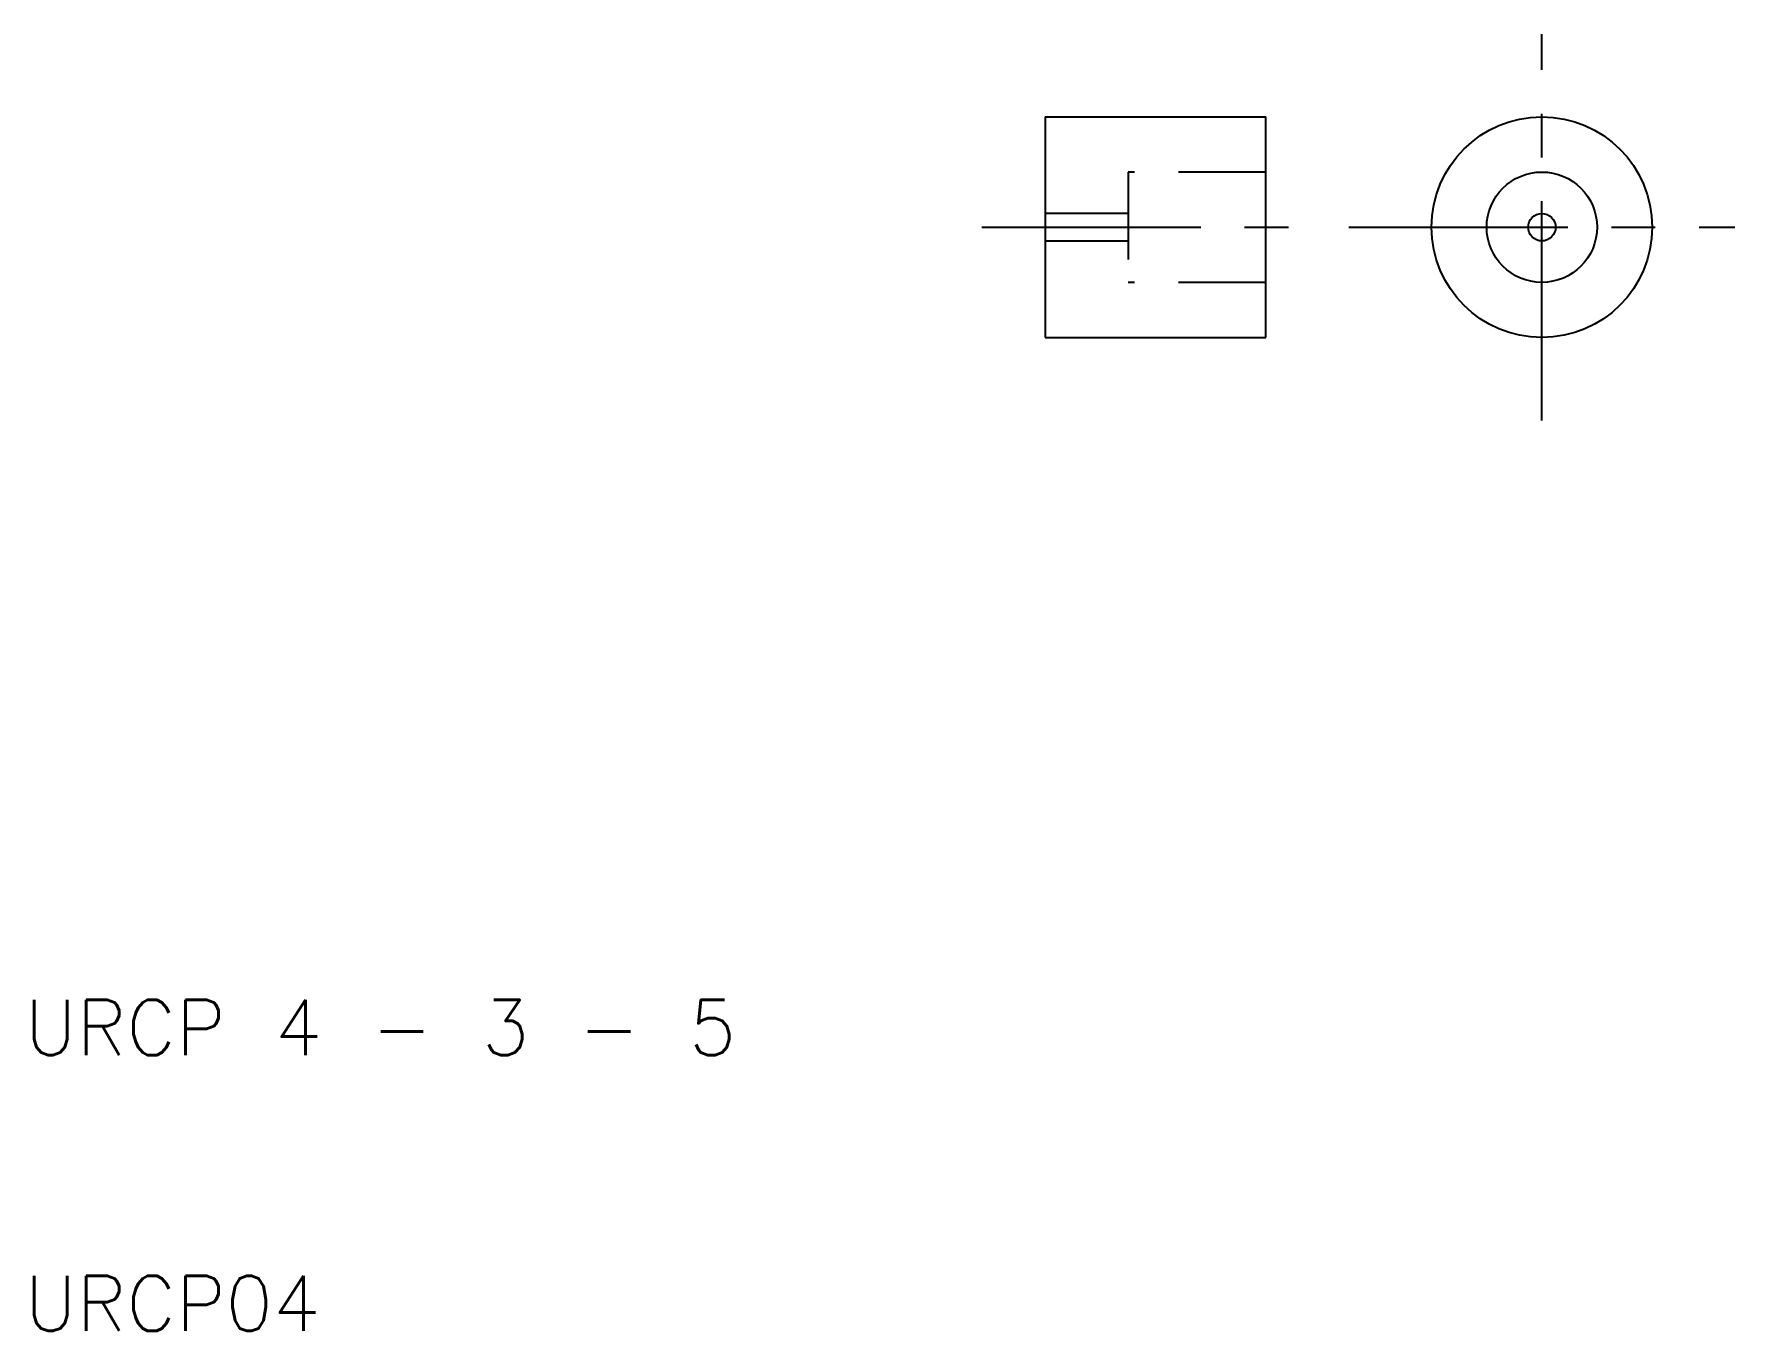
# Model space of a CAD drawing. Extents: x 10.3 to 72, y 10 to 57.
import ezdxf

# ---------------------------------------------------------------- set-up
doc = ezdxf.new("R2010")
doc.units = 0
doc.header["$LTSCALE"] = 0.25
doc.linetypes.add('CENTER', pattern=[50.8, 31.75, -6.35, 6.35, -6.35])
doc.linetypes.add('DASHED', pattern=[19.05, 12.7, -6.35])
doc.layers.get('0').update_dxf_attribs({"linetype": 'CONTINUOUS'})
doc.layers.add('CENTER', color=1, linetype='CENTER')
doc.styles.get("Standard").update_dxf_attribs({"font": 'txt.shx', "bigfont": 'extfont.shx'})

msp = doc.modelspace()

# ---------------------------------------------------------------- linework, layer by layer
for p, q in [((47, 54), (55, 54)), ((47, 54), (47, 46)), ((55, 46), (55, 54)), ((47, 46), (55, 46))]:
    msp.add_line(p, q)
at = {"color": 3, "linetype": 'DASHED'}
for p, q in [((55, 52), (50, 52)), ((50, 52), (50, 48)), ((50, 50.5), (47, 50.5)), ((47, 49.5), (50, 49.5)), ((55, 48), (50, 48))]:
    msp.add_line(p, q, dxfattribs=at)
for radius in [4, 2, 0.5]:
    msp.add_circle((65, 50), radius)
at = {"layer": 'CENTER', "color": 1, "linetype": 'CENTER'}
for p, q in [((65, 43), (65, 57)), ((44.7, 50), (57.3, 50)), ((58, 50), (72, 50))]:
    msp.add_line(p, q, dxfattribs=at)

# ---------------------------------------------------------------- texts
for s, p in [('URCP 4 - 3 - 5', (10, 20)), ('URCP04', (10, 10))]:
    msp.add_text(s, height=2).set_placement(p)

doc.saveas('drawing.dxf')
